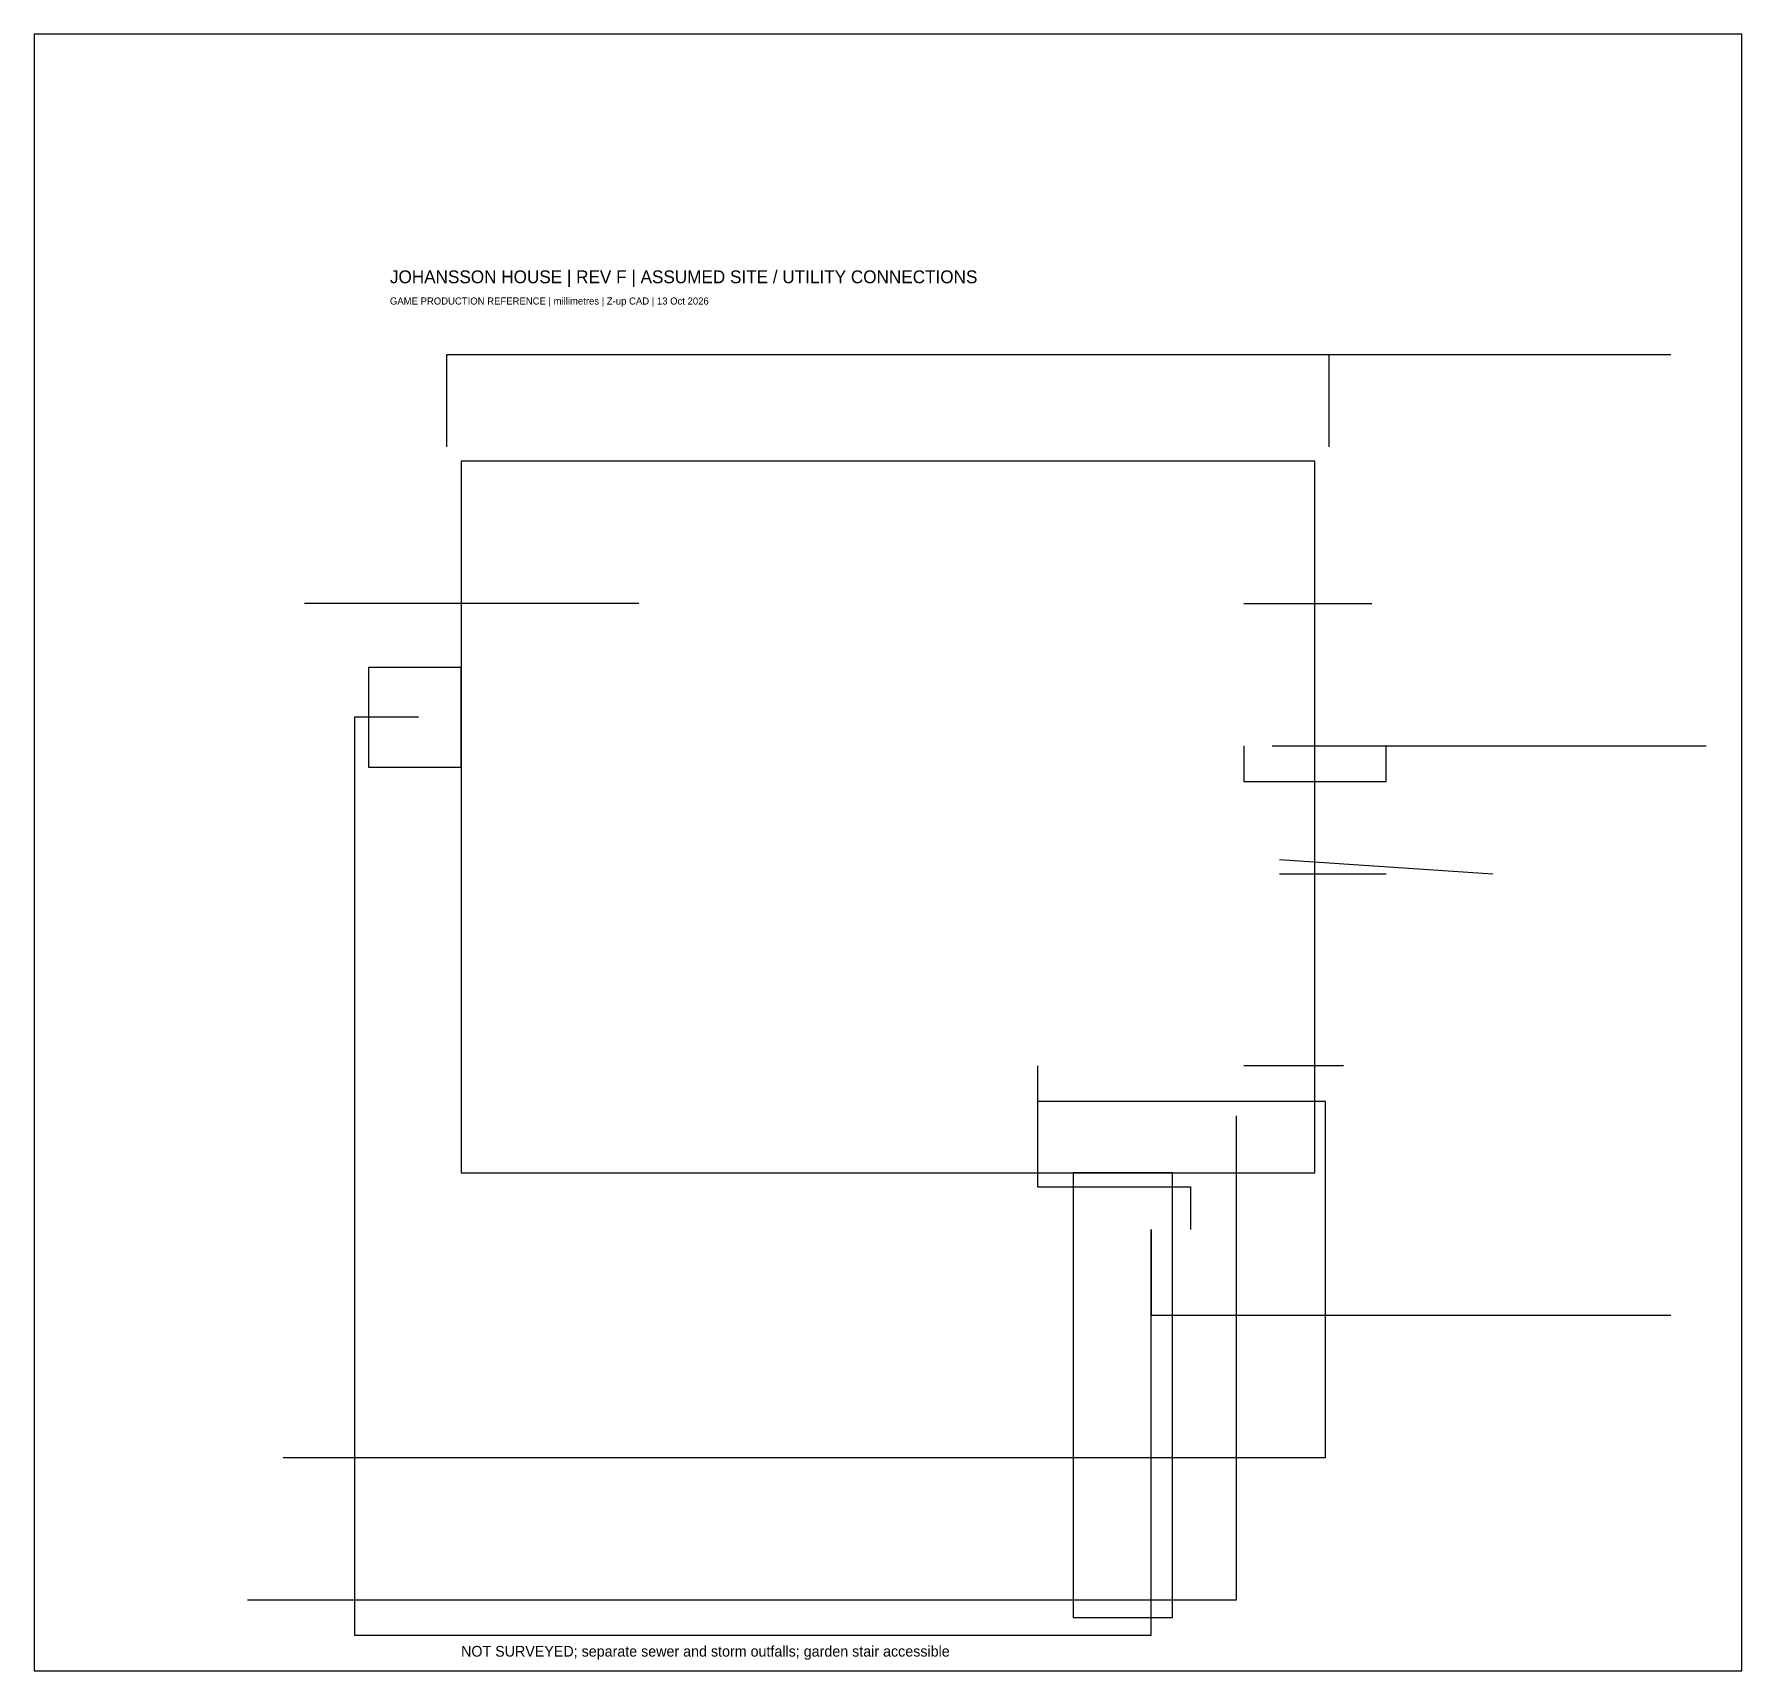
# Model space of a CAD drawing. Header units: millimetres. Extents: x -6000 to 18000, y -7000 to 16000.
import ezdxf

# ---------------------------------------------------------------- set-up
doc = ezdxf.new("R2010")
doc.units = ezdxf.units.MM

msp = doc.modelspace()

# ---------------------------------------------------------------- linework, layer by layer
at = {"layer": 'C-CONDENSATE'}
for points in [[(11500, 4400, 2350), (11500, 4400, 2250), (14500, 4200, 2190), (14500, 4200, -500)], [(11500, 4400, 5150), (11500, 4400, 5050), (14500, 4200, 4990), (14500, 4200, -500)]]:
    msp.add_polyline3d(points, dxfattribs=at)
at = {"layer": 'C-ELECTRICAL'}
for points in [[(8100, 1500, -1400), (8100, -200, -450), (10250, -200, -450), (10250, -800, -450), (10250, -800, -2400)], [(-2500, -4000, 5000), (12150, -4000, 5000), (12150, 1000, 5000), (12150, 1000, 1400)], [(12150, 1000, 1400), (12150, 1000, 2350), (8100, 1000, 2350), (8100, 1000, 1400)]]:
    msp.add_polyline3d(points, dxfattribs=at)
at = {"layer": 'C-HOUSE'}
msp.add_lwpolyline([(0, 0), (12000, 0), (12000, 10000), (0, 10000)], close=True, dxfattribs=at)
at = {"layer": 'C-HVAC'}
for points in [[(2500, 8000, -450), (-2200, 8000, -450), (-2200, 8000, 1500)], [(11000, 8000, -650), (12800, 8000, -650), (12800, 8000, 1500)], [(11000, 6000, -450), (11000, 5500, -450), (13000, 5500, -450), (13000, 6000, -450), (13000, 6000, 1500)], [(12400, 1500, 1500), (11000, 1500, 1500), (11000, 1500, -450)]]:
    msp.add_polyline3d(points, dxfattribs=at)
at = {"layer": 'C-LIGHTWELL'}
msp.add_lwpolyline([(-1300, 5700), (0, 5700), (0, 7100), (-1300, 7100)], close=True, dxfattribs=at)
at = {"layer": 'C-PLOT-ASSUMED'}
msp.add_lwpolyline([(-6000, -7000), (18000, -7000), (18000, 16000), (-6000, 16000)], close=True, dxfattribs=at)
at = {"layer": 'C-POTABLE_COLD'}
for points in [[(10900, -1000, -800), (10900, 800, -800), (10900, 800, -1800)], [(-3000, -6000, -800), (10900, -6000, -800), (10900, -1000, -800)]]:
    msp.add_polyline3d(points, dxfattribs=at)
at = {"layer": 'C-REFRIGERANT'}
for points in [[(11500, 4200, 2350), (11500, 4200, 2400), (13000, 4200, 2400), (13000, 4200, 1000)], [(11500, 4200, 5150), (11500, 4200, 5200), (13000, 4200, 5200), (13000, 4200, 1000)]]:
    msp.add_polyline3d(points, dxfattribs=at)
at = {"layer": 'C-SANITARY'}
for points in [[(11400, 6000, -900), (14000, 6000, -960)], [(14000, 6000, -960), (17500, 6000, -1040)]]:
    msp.add_polyline3d(points, dxfattribs=at)
at = {"layer": 'C-STAIR'}
msp.add_lwpolyline([(8600, -6250), (10000, -6250), (10000, 0), (8600, 0)], close=True, dxfattribs=at)
at = {"layer": 'C-STORM'}
for points in [[(-200, 10200, 5800), (-200, 10200, -600), (-200, 11500, -626), (17000, 11500, -950)], [(12200, 10200, 5800), (12200, 10200, -600), (12200, 11500, -626), (17000, 11500, -950)], [(-600, 6400, -1790), (-1500, 6400, -2100), (-1500, -6500, -2400), (9700, -6500, -2800), (9700, -800, -3100), (9700, -800, -3500)], [(9700, -800, -2790), (9700, -800, -3500)], [(9700, -800, -3500), (9700, -800, -300), (9700, -2000, -300), (17000, -2000, -600)]]:
    msp.add_polyline3d(points, dxfattribs=at)

# ---------------------------------------------------------------- texts
msp.add_text('NOT SURVEYED; separate sewer and storm outfalls; garden stair accessible', height=150).set_placement((0, -6800))
at = {"layer": 'TITLE'}
for s, height, p in [('JOHANSSON HOUSE | REV F | ASSUMED SITE / UTILITY CONNECTIONS', 180, (-1000, 12500)), ('GAME PRODUCTION REFERENCE | millimetres | Z-up CAD | 13 Oct 2026', 100, (-1000, 12200))]:
    msp.add_text(s, height=height, dxfattribs=at).set_placement(p)

doc.saveas('drawing.dxf')
